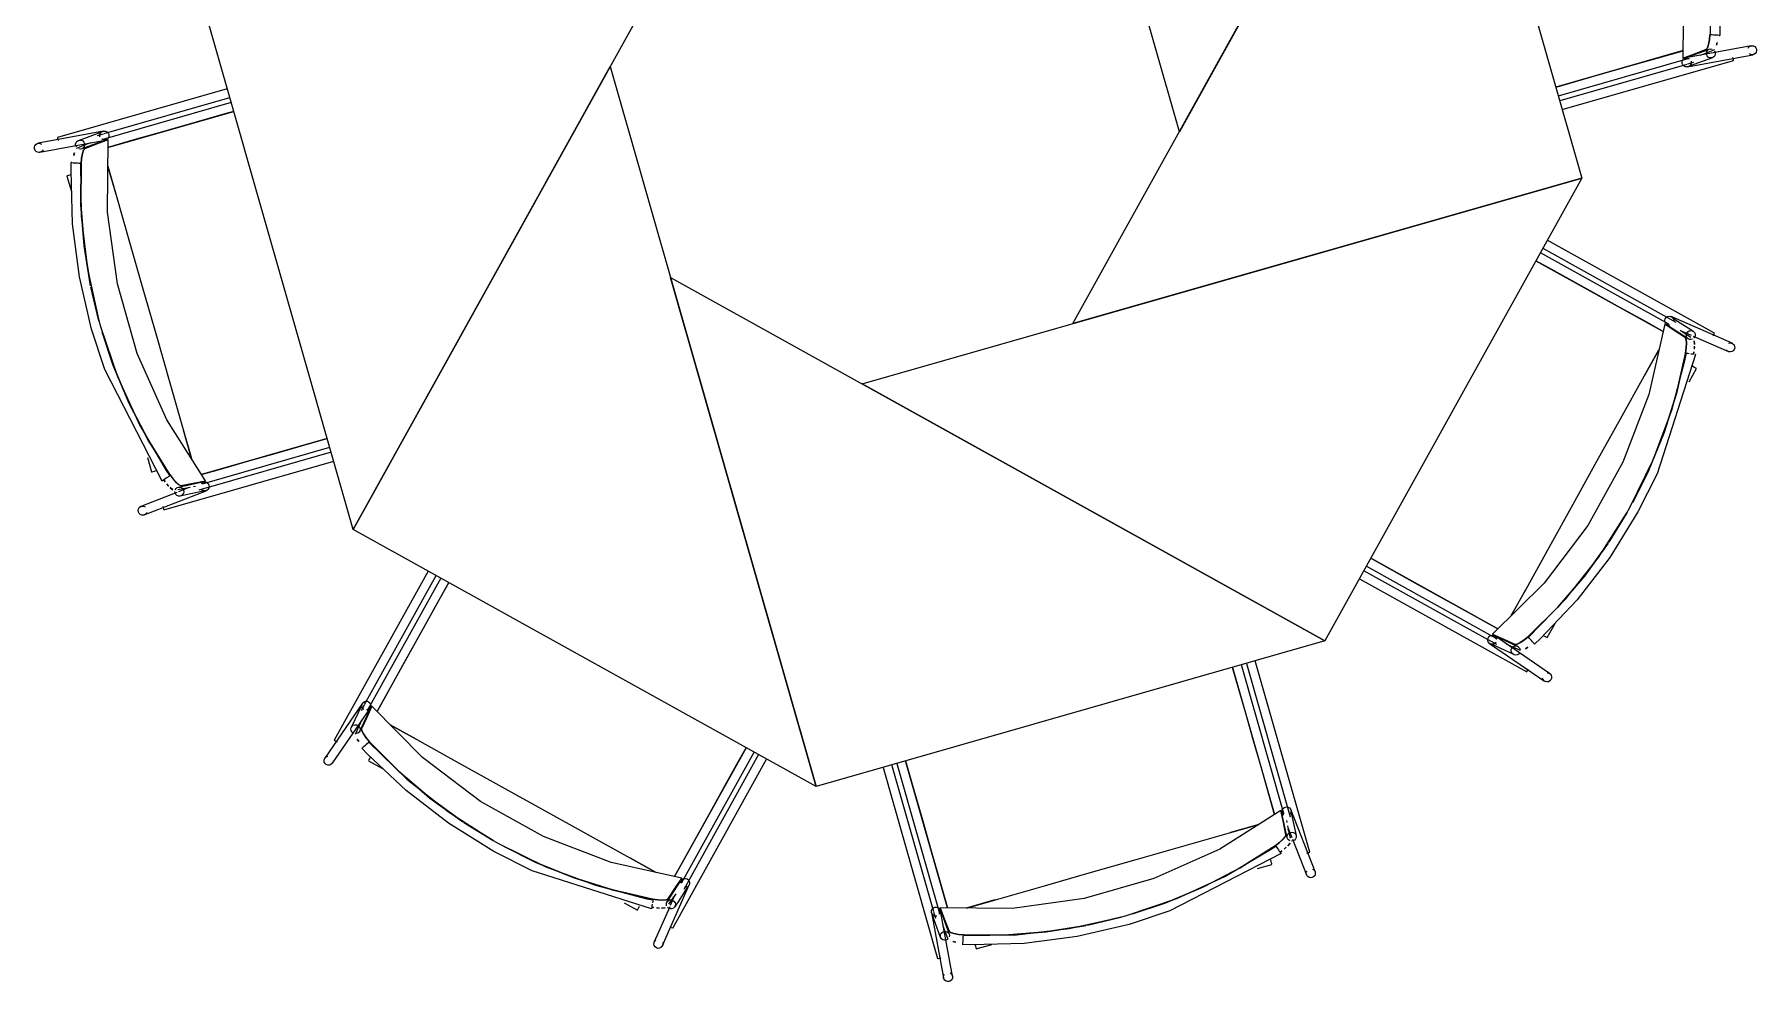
# Model space of a CAD drawing. Header units: metres. Extents: x 2.3 to 42.8, y 0.9 to 31.9.
# Drawn here: x 36.335 to 37.15, y 25.86 to 26.308 of the extents above; entities that cross this region are included whole.
import ezdxf

# ---------------------------------------------------------------- set-up
doc = ezdxf.new("R2010")
doc.units = ezdxf.units.M
for name, color, linetype in [('ARREDI', 9, 'Continuous'), ('PARETI_STRUTTURE', 7, 'Continuous'), ('PORTE_SCALE', 2, 'Continuous')]:
    doc.layers.add(name, color=color, linetype=linetype)

msp = doc.modelspace()

# ---------------------------------------------------------------- linework, layer by layer
at = {"layer": 'ARREDI'}
for points in [[(36.77935, 26.60271), (36.99842, 26.48107), (36.87678, 26.26201)], [(36.99841, 26.48107), (37.06731, 26.24015), (36.82639, 26.17126)], [(36.48569, 26.07384), (36.41679, 26.31475), (36.65771, 26.38364)], [(36.70475, 25.95219), (36.48569, 26.07383), (36.60732, 26.2929)], [(37.06731, 26.24016), (36.94567, 26.02109), (36.7266, 26.14273)], [(36.94567, 26.0211), (36.70475, 25.95219), (36.63586, 26.19311)]]:
    msp.add_lwpolyline(points, close=True, dxfattribs=at)
for points in [[(37.08576, 26.45544), (37.0843, 26.45739), (37.08276, 26.4591), (37.08147, 26.46019), (37.08065, 26.46051), (37.07483, 26.45937), (37.06904, 26.45823), (37.08732, 26.42929), (37.10132, 26.39801), (37.11075, 26.36505), (37.1154, 26.33111), (37.11518, 26.29687), (37.12071, 26.29897), (37.12623, 26.30108)], [(37.12791, 26.30809), (37.12769, 26.30553), (37.12728, 26.30331), (37.12677, 26.30174), (37.12623, 26.30106)], [(37.12624, 26.30108), (37.12678, 26.30179), (37.12729, 26.3034), (37.12769, 26.30567), (37.1279, 26.3081)], [(37.12716, 26.29741), (37.12665, 26.29795), (37.12633, 26.29865), (37.12627, 26.29938), (37.12647, 26.30011), (37.12688, 26.3007), (37.1269, 26.3007), (37.12749, 26.30111), (37.12763, 26.30116), (37.1282, 26.30129), (37.12894, 26.30119)], [(37.12961, 26.30781), (37.12897, 26.30785), (37.12851, 26.30786), (37.12827, 26.30787)], [(37.13232, 26.30765), (37.13256, 26.30763), (37.13257, 26.30763), (37.13253, 26.30763), (37.13225, 26.30765), (37.13175, 26.30769), (37.13109, 26.30772), (37.13034, 26.30776), (37.1296, 26.3078)], [(37.13135, 26.30427), (37.13113, 26.30304)], [(37.13113, 26.30298), (37.13137, 26.30427)], [(37.14597, 26.30159), (37.1464, 26.30219), (37.14702, 26.3026), (37.1475, 26.30275), (37.14751, 26.30275), (37.14775, 26.30278), (37.1485, 26.3027), (37.14916, 26.30237)], [(37.14916, 26.30237), (37.14967, 26.30183), (37.14998, 26.30114), (37.15002, 26.30039), (37.14982, 26.29966), (37.14938, 26.29907), (37.14877, 26.29865), (37.14828, 26.2985), (37.14803, 26.29847), (37.1473, 26.29855), (37.14663, 26.29889)], [(37.055, 26.2832), (37.05886, 26.2843), (37.07351, 26.28849), (37.08822, 26.2927), (37.10292, 26.29691), (37.11521, 26.30041)], [(37.11567, 26.29313), (37.11516, 26.29367), (37.11485, 26.29437), (37.11481, 26.29512), (37.11501, 26.29584), (37.11545, 26.29644)], [(37.11518, 26.29688), (37.11818, 26.2966)], [(37.11819, 26.2966), (37.11519, 26.29688)], [(37.11902, 26.29539), (37.11908, 26.29464), (37.11887, 26.29391), (37.11842, 26.2933), (37.11781, 26.29289), (37.11734, 26.29275), (37.11733, 26.29275), (37.11709, 26.29272), (37.11634, 26.2928), (37.11567, 26.29314)], [(37.13009, 26.30075), (37.12456, 26.29862), (37.12321, 26.29811)], [(37.13013, 26.30032), (37.13043, 26.29962), (37.1305, 26.29888), (37.13031, 26.29816), (37.12988, 26.29757), (37.12984, 26.29752), (37.12928, 26.29716), (37.12913, 26.29711), (37.12856, 26.29698), (37.12782, 26.29708), (37.12716, 26.29741)], [(37.13893, 26.29655), (37.13875, 26.29719)], [(37.13915, 26.29577), (37.13906, 26.29605), (37.13893, 26.29655)], [(37.13916, 26.29573), (37.13916, 26.29572)], [(36.4291, 26.2717), (36.42591, 26.27078), (36.41124, 26.26659), (36.39653, 26.26238), (36.38184, 26.25819), (36.36956, 26.25467)], [(36.36574, 26.2597), (36.36568, 26.26045), (36.36589, 26.26118), (36.36634, 26.26179), (36.36695, 26.2622), (36.36742, 26.26234), (36.36743, 26.26234), (36.36767, 26.26237), (36.36842, 26.26229), (36.36909, 26.26195)], [(36.36908, 26.26196), (36.3696, 26.26142), (36.3699, 26.26072), (36.36994, 26.25997), (36.36975, 26.25925), (36.36931, 26.25865)], [(36.3356, 26.25272), (36.33509, 26.25326), (36.33478, 26.25396), (36.33474, 26.25471), (36.33493, 26.25543), (36.33538, 26.25603), (36.336, 26.25644), (36.33647, 26.2566), (36.33672, 26.25662), (36.33746, 26.25654), (36.33813, 26.25621)], [(36.33879, 26.2535), (36.33836, 26.2529), (36.33773, 26.25249), (36.33726, 26.25234), (36.33725, 26.25234), (36.33701, 26.25231), (36.33626, 26.25239), (36.33559, 26.25272)], [(36.3456, 26.25936), (36.3456, 26.25937)], [(36.34561, 26.25932), (36.34569, 26.25904), (36.34583, 26.25854)], [(36.34583, 26.25854), (36.34601, 26.25791)], [(36.35363, 26.25211), (36.35339, 26.25082)], [(36.3534, 26.25082), (36.35362, 26.25205)], [(36.35463, 26.25478), (36.35432, 26.25547), (36.35425, 26.25621), (36.35445, 26.25693), (36.35488, 26.25753), (36.35492, 26.25757), (36.35548, 26.25793), (36.35563, 26.25798), (36.3562, 26.25811), (36.35694, 26.25801), (36.3576, 26.25768)], [(36.35467, 26.25434), (36.3602, 26.25647), (36.36155, 26.25698)], [(36.3576, 26.25768), (36.35811, 26.25714), (36.35843, 26.25644), (36.35849, 26.25571), (36.35829, 26.25499), (36.35787, 26.25439), (36.35786, 26.25439), (36.35726, 26.25399), (36.35712, 26.25393), (36.35655, 26.25381), (36.35582, 26.2539)], [(36.35685, 26.247), (36.35707, 26.24956), (36.35747, 26.25178), (36.35799, 26.25335), (36.35852, 26.25403)], [(36.35852, 26.25401), (36.35798, 26.2533), (36.35747, 26.25169), (36.35706, 26.24943), (36.35685, 26.24699)], [(36.399, 26.09965), (36.40046, 26.0977), (36.402, 26.096), (36.40329, 26.0949), (36.40412, 26.09458), (36.40993, 26.09572), (36.41572, 26.09686), (36.39744, 26.1258), (36.38344, 26.15708), (36.37401, 26.19004), (36.36936, 26.22398), (36.36958, 26.25822), (36.36405, 26.25612), (36.35852, 26.25401)], [(36.36657, 26.25849), (36.36957, 26.25821)], [(36.36958, 26.25821), (36.36658, 26.25849)], [(36.35243, 26.24744), (36.3522, 26.24746), (36.35218, 26.24746), (36.35223, 26.24746), (36.3525, 26.24744), (36.353, 26.2474), (36.35367, 26.24737), (36.35442, 26.24733), (36.35516, 26.24729)], [(36.35515, 26.24729), (36.35579, 26.24725), (36.35625, 26.24723), (36.35649, 26.24722)], [(36.36125, 26.1891), (36.35823, 26.20809), (36.35675, 26.22752), (36.35684, 26.24699)], [(36.35684, 26.24685), (36.35676, 26.22742), (36.35824, 26.20802), (36.36126, 26.18907)], [(36.37335, 26.23238), (36.3695, 26.24581)], [(36.3695, 26.24578), (36.37344, 26.23201), (36.37976, 26.20988), (36.38611, 26.18769), (36.39247, 26.16546), (36.39882, 26.14326), (36.40514, 26.12115), (36.40908, 26.10737)], [(36.35014, 26.24111), (36.35017, 26.24112)], [(36.35224, 26.24171), (36.35153, 26.2415), (36.35089, 26.24132), (36.35044, 26.24119), (36.35017, 26.24112)], [(37.10575, 26.16761), (37.09664, 26.17267), (37.08534, 26.17894), (37.07404, 26.18521), (37.06272, 26.1915), (37.05142, 26.19778), (37.04557, 26.20101)], [(36.36523, 26.17261), (36.36137, 26.1885)], [(36.36138, 26.18846), (36.36523, 26.17263)], [(37.11638, 26.15725), (37.11673, 26.15966), (37.11684, 26.16196), (37.1167, 26.16365), (37.11634, 26.16446), (37.11144, 26.16776), (37.10653, 26.17105), (37.09899, 26.13766), (37.08677, 26.10565), (37.07013, 26.07568), (37.04941, 26.04837), (37.02506, 26.02433), (37.03045, 26.0219), (37.03585, 26.01948)], [(37.10653, 26.17105), (37.10879, 26.17075)], [(37.1074, 26.17088), (37.10689, 26.17142), (37.10661, 26.17211), (37.10657, 26.17286), (37.10679, 26.17358), (37.10724, 26.17418), (37.10786, 26.1746)], [(37.10786, 26.1746), (37.10858, 26.17476), (37.10933, 26.17468), (37.10956, 26.1746), (37.10957, 26.1746), (37.10999, 26.17435), (37.1105, 26.1738), (37.11079, 26.17311), (37.11083, 26.17236)], [(36.39899, 26.09965), (36.38861, 26.11612), (36.3796, 26.1334), (36.372, 26.15137), (36.36677, 26.16723)], [(36.36677, 26.16722), (36.37199, 26.1514), (36.37956, 26.13347), (36.38856, 26.11622), (36.39891, 26.09977)], [(37.1139, 26.16815), (37.11527, 26.16723), (37.11883, 26.16482)], [(37.11635, 26.16448), (37.11671, 26.16369), (37.11685, 26.16205), (37.11675, 26.15978), (37.11639, 26.15726)], [(37.11969, 26.16392), (37.11897, 26.16374), (37.11823, 26.16382), (37.1177, 26.16407), (37.11756, 26.16415), (37.11708, 26.16468), (37.1168, 26.16536), (37.11677, 26.16611), (37.11699, 26.16682), (37.11745, 26.16742), (37.11808, 26.16783)], [(37.11808, 26.16783), (37.1188, 26.16801), (37.11954, 26.16792), (37.12007, 26.16767), (37.12021, 26.16759), (37.12066, 26.1671), (37.12069, 26.16706), (37.12097, 26.16638), (37.121, 26.16563), (37.12078, 26.16492), (37.12032, 26.16433)], [(37.12053, 26.16311), (37.12067, 26.16143)], [(37.12068, 26.1615), (37.12054, 26.16314)], [(37.12941, 26.16542), (37.12973, 26.166)], [(37.12974, 26.16601), (37.12999, 26.16645), (37.13013, 26.16671)], [(37.13016, 26.16676), (37.13014, 26.16674)], [(37.03391, 26.03306), (37.04087, 26.04559), (37.05203, 26.0657), (37.06324, 26.0859), (37.07446, 26.1061), (37.08567, 26.12628), (37.09684, 26.14641), (37.1038, 26.15892)], [(37.11639, 26.15725), (37.11207, 26.13826), (37.10624, 26.11966), (37.0989, 26.10159), (37.09139, 26.08668)], [(37.09139, 26.08669), (37.09888, 26.10157), (37.10621, 26.11959), (37.11204, 26.13815), (37.11636, 26.15711)], [(37.10379, 26.15893), (37.09702, 26.14674)], [(37.1168, 26.15738), (37.11702, 26.15734), (37.11748, 26.15725), (37.1181, 26.15714)], [(37.11883, 26.15702), (37.11957, 26.1569), (37.12022, 26.15679)], [(37.12037, 26.15786), (37.12022, 26.15679)], [(37.12023, 26.15678), (37.12038, 26.15785)], [(37.12061, 26.16029), (37.12056, 26.15914)], [(37.12058, 26.15924), (37.12063, 26.16052)], [(37.12072, 26.1567), (37.121, 26.15666), (37.12104, 26.15664), (37.12101, 26.15664)], [(37.13839, 26.15802), (37.13766, 26.15784), (37.13691, 26.15793), (37.13669, 26.15802), (37.13668, 26.15802), (37.13626, 26.15827), (37.13575, 26.15881)], [(37.13671, 26.16199), (37.13744, 26.16215), (37.13819, 26.16207), (37.13841, 26.16199), (37.13842, 26.16199), (37.13884, 26.16174), (37.13935, 26.1612), (37.13964, 26.1605), (37.13969, 26.15975), (37.13946, 26.15903), (37.13901, 26.15843), (37.13838, 26.15802)], [(37.12156, 26.15001), (37.12132, 26.15014), (37.12091, 26.15038), (37.12032, 26.15069), (37.11968, 26.15106)], [(36.40909, 26.10736), (36.40527, 26.12078)], [(36.41384, 26.09984), (36.42386, 26.1027), (36.43628, 26.10626), (36.4487, 26.10981), (36.46116, 26.11337), (36.47338, 26.11687)], [(36.39022, 26.10111), (36.39047, 26.10118), (36.39094, 26.10131), (36.39156, 26.1015), (36.39229, 26.1017)], [(36.3977, 26.0985), (36.3971, 26.09808), (36.39649, 26.09765), (36.39595, 26.09726), (36.39553, 26.09697), (36.3953, 26.0968)], [(36.39594, 26.09726), (36.39659, 26.0964)], [(36.3966, 26.0964), (36.39595, 26.09726)], [(36.39879, 26.09926), (36.3986, 26.09913), (36.39822, 26.09886), (36.39769, 26.0985)], [(36.40413, 26.09456), (36.40332, 26.09487), (36.40206, 26.09592), (36.40053, 26.09761), (36.39899, 26.09965)], [(36.39527, 26.09678), (36.39528, 26.0968)], [(36.39831, 26.09434), (36.39737, 26.09537)], [(36.39744, 26.09528), (36.3983, 26.09433)], [(36.4002, 26.09257), (36.39893, 26.09365)], [(36.39896, 26.0936), (36.40022, 26.09255)], [(36.40527, 26.09097), (36.40488, 26.09033), (36.4043, 26.08987), (36.40376, 26.08966), (36.40361, 26.08964), (36.40294, 26.08965), (36.40288, 26.08966), (36.4022, 26.08996), (36.40166, 26.09046), (36.40131, 26.09112), (36.40122, 26.09187)], [(36.40137, 26.0926), (36.40176, 26.09324), (36.40234, 26.0937), (36.40288, 26.09391), (36.40304, 26.09393), (36.40376, 26.09391), (36.40444, 26.09363), (36.40498, 26.09311), (36.40533, 26.09245), (36.40543, 26.0917), (36.40527, 26.09098)], [(36.40846, 26.0937), (36.40683, 26.09338), (36.40261, 26.09256)], [(36.41095, 26.09419), (36.41001, 26.09401)], [(36.41728, 26.09341), (36.41689, 26.09277), (36.41631, 26.09231), (36.41609, 26.09222), (36.41608, 26.0922), (36.4156, 26.09208), (36.41485, 26.09211), (36.41416, 26.0924), (36.4136, 26.0929)], [(36.41572, 26.09686), (36.4139, 26.09547)], [(36.41498, 26.09636), (36.41573, 26.09634), (36.41642, 26.09606), (36.41698, 26.09556), (36.41733, 26.09489), (36.41744, 26.09414), (36.41728, 26.09341)], [(36.38797, 26.08193), (36.38758, 26.08129), (36.38699, 26.08083), (36.38677, 26.08073), (36.38676, 26.08072), (36.38629, 26.08059), (36.38554, 26.08062), (36.38484, 26.0809), (36.38429, 26.08141), (36.38394, 26.08208), (36.38383, 26.08282), (36.38398, 26.08355)], [(36.38398, 26.08355), (36.38437, 26.08419), (36.38495, 26.08465), (36.38517, 26.08474), (36.38519, 26.08476), (36.38566, 26.08488), (36.38641, 26.08486), (36.3871, 26.08458)], [(36.39556, 26.08466), (36.39574, 26.08402)], [(36.39574, 26.08402), (36.39588, 26.08352), (36.39596, 26.08324), (36.39598, 26.08318), (36.39598, 26.0832)], [(37.08867, 26.08178), (37.08015, 26.06783)], [(37.08018, 26.06786), (37.08867, 26.08177)], [(37.07982, 26.06731), (37.06851, 26.05175), (37.05583, 26.03696), (37.042, 26.02326)], [(37.0421, 26.02336), (37.05591, 26.03704), (37.06856, 26.0518), (37.07984, 26.06733)], [(36.96741, 26.06023), (36.97635, 26.05527), (36.98968, 26.04786), (37.00306, 26.04044), (37.01642, 26.03302), (37.02759, 26.02681)], [(36.53086, 26.04875), (36.52543, 26.03897), (36.51803, 26.02564), (36.5106, 26.01226), (36.50318, 25.9989), (36.49697, 25.98774)], [(37.04066, 26.04526), (37.0339, 26.03306)], [(37.02276, 26.02133), (37.02278, 26.02208), (37.02305, 26.02277), (37.02355, 26.02334), (37.02421, 26.0237), (37.02494, 26.02383)], [(37.027, 26.02201), (37.02506, 26.02433)], [(37.02506, 26.02433), (37.02699, 26.02201)], [(37.02672, 26.02056), (37.02622, 26.01999), (37.02557, 26.01963), (37.02483, 26.0195), (37.0241, 26.01966), (37.02367, 26.01988), (37.02365, 26.01989), (37.02346, 26.02004), (37.023, 26.02061), (37.02276, 26.02132)], [(37.03834, 26.01652), (37.03292, 26.01893), (37.03162, 26.01952)], [(37.03391, 26.01623), (37.03392, 26.01698), (37.0342, 26.01769), (37.03467, 26.01826), (37.03533, 26.01862), (37.03605, 26.01875), (37.03676, 26.01861), (37.0369, 26.01855), (37.03738, 26.01823), (37.03784, 26.01765), (37.03808, 26.01694)], [(37.0378, 26.01548), (37.03731, 26.01491), (37.03667, 26.01454), (37.03595, 26.01443), (37.03588, 26.01443), (37.03523, 26.01457), (37.03509, 26.01462), (37.0346, 26.01494), (37.03414, 26.01553), (37.03391, 26.01623)], [(37.04199, 26.02326), (37.04003, 26.02162), (37.03817, 26.02033), (37.0367, 26.01958), (37.03584, 26.01947)], [(37.03585, 26.01948), (37.03673, 26.01961), (37.03823, 26.02037), (37.04012, 26.02169), (37.04199, 26.02326)], [(37.04065, 26.01736), (37.04172, 26.01811)], [(37.04173, 26.01812), (37.0407, 26.01741)], [(37.04299, 26.02185), (37.04256, 26.02233), (37.04225, 26.02267), (37.0421, 26.02284)], [(37.0448, 26.01982), (37.04495, 26.01966), (37.04497, 26.01963), (37.04494, 26.01967), (37.04476, 26.01988), (37.04443, 26.02025), (37.04398, 26.02075), (37.04348, 26.02131), (37.043, 26.02185)], [(37.04899, 26.02374), (37.04965, 26.02338), (37.05021, 26.02306), (37.05065, 26.02283), (37.05087, 26.0227)], [(36.92187, 25.93902), (36.91901, 25.94904), (36.91546, 25.96146), (36.9119, 25.97388), (36.90835, 25.98634), (36.90479, 25.99877), (36.90197, 26.00859)], [(37.04162, 26.0073), (37.04194, 26.00789)], [(37.04121, 26.00656), (37.0412, 26.00655), (37.04122, 26.0066), (37.04138, 26.00685), (37.04163, 26.0073)], [(37.05297, 26.00419), (37.05296, 26.00344), (37.05268, 26.00274), (37.05218, 26.00217), (37.05153, 26.0018), (37.05079, 26.00169), (37.05006, 26.00183), (37.04963, 26.00206), (37.04961, 26.00206), (37.04942, 26.00222), (37.04896, 26.0028), (37.04872, 26.00351)], [(37.0509, 26.00601), (37.05164, 26.00587), (37.05207, 26.00563), (37.05208, 26.00563), (37.05227, 26.00548), (37.05273, 26.00489), (37.05297, 26.00419)], [(36.49072, 25.98859), (36.49015, 25.98909), (36.48979, 25.98974), (36.48966, 25.99048), (36.48982, 25.99121), (36.49004, 25.99164), (36.49005, 25.99166), (36.49019, 25.99185), (36.49078, 25.99231), (36.49148, 25.99255)], [(36.49149, 25.99255), (36.49224, 25.99254), (36.49293, 25.99226), (36.4935, 25.99176), (36.49386, 25.99111), (36.49399, 25.99037)], [(36.48668, 25.97697), (36.48909, 25.98239), (36.48968, 25.98369)], [(36.62741, 25.89893), (36.62983, 25.89858), (36.63212, 25.89847), (36.63381, 25.89861), (36.63462, 25.89897), (36.63792, 25.90387), (36.64121, 25.90878), (36.60783, 25.91632), (36.57581, 25.92854), (36.54584, 25.94518), (36.51853, 25.9659), (36.49449, 25.99025), (36.49206, 25.98486), (36.48965, 25.97946)], [(36.49217, 25.98832), (36.49449, 25.99025)], [(36.49449, 25.99025), (36.49217, 25.98832)], [(36.48564, 25.97752), (36.48507, 25.978), (36.4847, 25.97864), (36.48457, 25.97936), (36.48459, 25.97943), (36.48471, 25.98009), (36.48478, 25.98022), (36.4851, 25.98071), (36.48568, 25.98117), (36.48639, 25.98141)], [(36.48639, 25.9814), (36.48714, 25.98139), (36.48785, 25.98111), (36.48842, 25.98064), (36.48878, 25.97998), (36.48891, 25.97926), (36.48877, 25.97855), (36.48871, 25.97842), (36.48839, 25.97793), (36.48781, 25.97747), (36.4871, 25.97723)], [(36.49342, 25.97332), (36.49178, 25.97528), (36.49049, 25.97714), (36.48974, 25.97861), (36.48963, 25.97947)], [(36.48965, 25.97946), (36.48977, 25.97858), (36.49053, 25.97708), (36.49185, 25.97519), (36.49342, 25.97332)], [(36.51542, 25.97465), (36.50322, 25.98141)], [(36.50322, 25.9814), (36.51575, 25.97445), (36.53586, 25.96328), (36.55606, 25.95207), (36.57626, 25.94085), (36.59645, 25.92964), (36.61656, 25.91847), (36.62908, 25.91152)], [(36.47672, 25.9741), (36.47671, 25.97412), (36.47677, 25.97409), (36.47702, 25.97394), (36.47746, 25.97369)], [(36.47746, 25.97369), (36.47805, 25.97337)], [(36.48752, 25.97466), (36.48827, 25.97359)], [(36.48828, 25.97358), (36.48757, 25.97461)], [(36.48998, 25.97051), (36.48982, 25.97036), (36.48979, 25.97034), (36.48983, 25.97037), (36.49004, 25.97055), (36.49041, 25.97089), (36.49091, 25.97133), (36.49147, 25.97183), (36.49201, 25.97232)], [(36.49202, 25.97232), (36.49249, 25.97275), (36.49284, 25.97306), (36.493, 25.97321)], [(36.53747, 25.93549), (36.52191, 25.9468), (36.50712, 25.95948), (36.49343, 25.97333)], [(36.49352, 25.97321), (36.5072, 25.9594), (36.52196, 25.94675), (36.53749, 25.93547)], [(36.63777, 25.90956), (36.64284, 25.91867), (36.6491, 25.92998), (36.65538, 25.94127), (36.66166, 25.95259), (36.66794, 25.96389), (36.67164, 25.97057)], [(36.47435, 25.96234), (36.4736, 25.96235), (36.4729, 25.96263), (36.47233, 25.96313), (36.47197, 25.96378), (36.47185, 25.96452), (36.472, 25.96525), (36.47222, 25.96569), (36.47222, 25.9657), (36.47238, 25.96589), (36.47296, 25.96635), (36.47367, 25.96659)], [(36.47617, 25.96441), (36.47603, 25.96368), (36.47579, 25.96324), (36.47579, 25.96323), (36.47564, 25.96304), (36.47506, 25.96258), (36.47435, 25.96234)], [(36.4939, 25.96632), (36.49354, 25.96567), (36.49322, 25.9651), (36.49298, 25.96467), (36.49286, 25.96445)], [(36.74715, 25.96432), (36.75092, 25.95108), (36.75512, 25.93641), (36.75933, 25.92171), (36.76354, 25.90702), (36.76704, 25.89473)], [(36.92535, 25.94016), (36.92538, 25.94091), (36.92566, 25.9416), (36.92617, 25.94216), (36.92682, 25.94251), (36.92757, 25.94262), (36.92831, 25.94246)], [(36.92831, 25.94246), (36.92894, 25.94208), (36.9294, 25.94149), (36.9295, 25.94127), (36.92951, 25.94126), (36.92964, 25.94078), (36.92961, 25.94003), (36.92932, 25.93934), (36.92882, 25.93878)], [(36.55194, 25.92665), (36.53799, 25.93516)], [(36.53802, 25.93513), (36.55194, 25.92664)], [(36.92207, 25.92418), (36.92401, 25.92563), (36.92572, 25.92718), (36.92682, 25.92847), (36.92714, 25.9293), (36.926, 25.93511), (36.92486, 25.9409), (36.89591, 25.92262), (36.86464, 25.90862), (36.83168, 25.8992), (36.79773, 25.89454), (36.7635, 25.89476), (36.7656, 25.88923), (36.76771, 25.8837)], [(36.77593, 25.89468), (36.78971, 25.89862), (36.81184, 25.90494), (36.83403, 25.91129), (36.85625, 25.91765), (36.87846, 25.924), (36.90057, 25.93032), (36.91435, 25.93426)], [(36.91435, 25.93427), (36.90094, 25.93045)], [(36.92486, 25.9409), (36.92625, 25.93908)], [(36.92752, 25.93613), (36.9277, 25.93519)], [(36.92715, 25.92931), (36.92685, 25.9285), (36.92579, 25.92724), (36.92411, 25.92571), (36.92207, 25.92417)], [(36.92912, 25.92655), (36.92848, 25.92694), (36.92802, 25.92752), (36.92781, 25.92806), (36.92778, 25.92822), (36.92781, 25.92894), (36.92809, 25.92962), (36.9286, 25.93016), (36.92927, 25.93051), (36.93002, 25.93061), (36.93074, 25.93045)], [(36.92801, 25.93364), (36.92833, 25.93201), (36.92915, 25.92779)], [(36.93075, 25.93045), (36.93138, 25.93006), (36.93184, 25.92948), (36.93205, 25.92894), (36.93208, 25.92878), (36.93206, 25.92812), (36.93205, 25.92806), (36.93177, 25.92738), (36.93126, 25.92684), (36.93059, 25.92649), (36.92984, 25.92639)], [(36.62741, 25.89892), (36.60842, 25.90324), (36.58983, 25.90908), (36.57176, 25.91641), (36.55684, 25.92392)], [(36.55685, 25.92392), (36.57173, 25.91643), (36.58976, 25.9091), (36.60831, 25.90327), (36.62727, 25.89895)], [(36.6291, 25.91152), (36.6169, 25.9183)], [(36.92207, 25.92417), (36.9056, 25.91379), (36.88832, 25.90478), (36.87035, 25.89718), (36.85448, 25.89195)], [(36.8545, 25.89195), (36.87032, 25.89717), (36.88825, 25.90474), (36.9055, 25.91374), (36.92195, 25.92409), (36.92201, 25.92413)], [(36.92245, 25.92397), (36.92259, 25.92378), (36.92286, 25.9234), (36.92322, 25.92287)], [(36.92322, 25.92288), (36.92363, 25.92228), (36.92406, 25.92167), (36.92445, 25.92112), (36.92474, 25.92071), (36.92491, 25.92048)], [(36.92445, 25.92112), (36.92531, 25.92178)], [(36.92532, 25.92178), (36.92446, 25.92113)], [(36.92493, 25.92045), (36.92492, 25.92046)], [(36.92738, 25.92348), (36.92635, 25.92255)], [(36.92644, 25.92262), (36.92738, 25.92348)], [(36.92915, 25.92538), (36.92806, 25.92411)], [(36.92811, 25.92414), (36.92917, 25.9254)], [(36.93705, 25.92074), (36.93769, 25.92092)], [(36.9377, 25.92092), (36.9382, 25.92106), (36.93848, 25.92114), (36.93853, 25.92116), (36.93852, 25.92116)], [(36.92061, 25.9154), (36.92054, 25.91565), (36.9204, 25.91612), (36.92022, 25.91674), (36.92003, 25.91747)], [(36.93817, 25.90916), (36.93753, 25.90955), (36.93707, 25.91013), (36.93697, 25.91035), (36.93696, 25.91037), (36.93683, 25.91084), (36.93686, 25.91159), (36.93714, 25.91228)], [(36.93979, 25.91315), (36.94043, 25.91276), (36.94089, 25.91217), (36.94098, 25.91195), (36.941, 25.91194), (36.94112, 25.91147), (36.9411, 25.91072), (36.94082, 25.91002), (36.9403, 25.90947), (36.93964, 25.90912), (36.9389, 25.90901), (36.93817, 25.90916)], [(36.64121, 25.90878), (36.64091, 25.90652)], [(36.64104, 25.90791), (36.64158, 25.90841), (36.64227, 25.9087), (36.64302, 25.90874), (36.64375, 25.90852), (36.64434, 25.90807), (36.64476, 25.90745)], [(36.64476, 25.90745), (36.64492, 25.90673), (36.64484, 25.90598), (36.64476, 25.90575), (36.64476, 25.90574), (36.64451, 25.90532), (36.64396, 25.90481), (36.64327, 25.90452), (36.64252, 25.90448)], [(36.62017, 25.89375), (36.6203, 25.89399), (36.62054, 25.8944), (36.62085, 25.89499), (36.62122, 25.89563)], [(36.62686, 25.89459), (36.62682, 25.89431), (36.6268, 25.89427), (36.6268, 25.89428)], [(36.62694, 25.89508), (36.62801, 25.89493)], [(36.62718, 25.89648), (36.62706, 25.89574), (36.62695, 25.89509)], [(36.62802, 25.89494), (36.62695, 25.89509)], [(36.62754, 25.89851), (36.6275, 25.89829), (36.62742, 25.89783), (36.62731, 25.89721)], [(36.63464, 25.89896), (36.63386, 25.8986), (36.63221, 25.89846), (36.62994, 25.89856), (36.62742, 25.89892)], [(36.63045, 25.8947), (36.62929, 25.89475)], [(36.6294, 25.89474), (36.63068, 25.89468)], [(36.63327, 25.89478), (36.63159, 25.89464)], [(36.63166, 25.89463), (36.63331, 25.89477)], [(36.63403, 25.8958), (36.63389, 25.89635), (36.63398, 25.89709), (36.63423, 25.89762), (36.63431, 25.89774), (36.63484, 25.89823), (36.63485, 25.89824), (36.63552, 25.89852), (36.63627, 25.89855), (36.63698, 25.89831), (36.63757, 25.89785), (36.63799, 25.89723)], [(36.63799, 25.89723), (36.63817, 25.89651), (36.63808, 25.89577), (36.63783, 25.89524), (36.63775, 25.89511), (36.63726, 25.89465), (36.63722, 25.89462), (36.63654, 25.89434), (36.63579, 25.89431), (36.63508, 25.89454), (36.63449, 25.89499)], [(36.63831, 25.90141), (36.63739, 25.90004), (36.63497, 25.89648)], [(36.76201, 25.89092), (36.76126, 25.89086), (36.76054, 25.89107), (36.75993, 25.89152), (36.75951, 25.89213), (36.75937, 25.8926), (36.75937, 25.89261), (36.75935, 25.89285), (36.75943, 25.8936), (36.75976, 25.89427)], [(36.75975, 25.89426), (36.7603, 25.89478), (36.76099, 25.89508), (36.76174, 25.89512), (36.76246, 25.89493), (36.76306, 25.89449)], [(36.7635, 25.89476), (36.76323, 25.89176)], [(36.76323, 25.89175), (36.7635, 25.89475)], [(36.78934, 25.89853), (36.77591, 25.89468)], [(36.63558, 25.8859), (36.63616, 25.88558)], [(36.63616, 25.88557), (36.63661, 25.88532), (36.63687, 25.88518)], [(36.76737, 25.87985), (36.76525, 25.88538), (36.76473, 25.88672)], [(36.83261, 25.88643), (36.81363, 25.88341), (36.7942, 25.88193), (36.77472, 25.88203)], [(36.77487, 25.88202), (36.7943, 25.88194), (36.8137, 25.88343), (36.83264, 25.88644)], [(36.8491, 25.89041), (36.83322, 25.88655)], [(36.83326, 25.88656), (36.84909, 25.89041)], [(36.62818, 25.87693), (36.62801, 25.87765), (36.62809, 25.8784), (36.62818, 25.87862), (36.62818, 25.87863), (36.62843, 25.87905), (36.62897, 25.87956)], [(36.63215, 25.8786), (36.63231, 25.87788), (36.63223, 25.87713), (36.63215, 25.8769), (36.63215, 25.87689), (36.6319, 25.87647), (36.63135, 25.87596), (36.63066, 25.87567), (36.62991, 25.87563), (36.62919, 25.87585), (36.62859, 25.87631), (36.62817, 25.87693)], [(36.63692, 25.88515), (36.6369, 25.88517)], [(36.76694, 25.87981), (36.76625, 25.8795), (36.76551, 25.87943), (36.76479, 25.87963), (36.76419, 25.88006), (36.76415, 25.8801), (36.76379, 25.88066), (36.76373, 25.88081), (36.76361, 25.88138), (36.7637, 25.88211), (36.76404, 25.88278)], [(36.76404, 25.88278), (36.76458, 25.88329), (36.76527, 25.88361), (36.76601, 25.88367), (36.76673, 25.88347), (36.76733, 25.88305), (36.76733, 25.88304), (36.76773, 25.88244), (36.76779, 25.8823), (36.76791, 25.88174), (36.76781, 25.881)], [(36.77471, 25.88203), (36.77216, 25.88225), (36.76994, 25.88265), (36.76837, 25.88317), (36.76769, 25.88371)], [(36.76771, 25.8837), (36.76842, 25.88316), (36.77003, 25.88265), (36.77229, 25.88224), (36.77472, 25.88204)], [(36.7696, 25.87881), (36.77089, 25.87857)], [(36.7709, 25.87858), (36.76966, 25.8788)], [(36.77427, 25.87761), (36.77426, 25.87738), (36.77426, 25.87736), (36.77426, 25.87741), (36.77427, 25.87768), (36.77432, 25.87818), (36.77434, 25.87885), (36.77438, 25.8796), (36.77443, 25.88034)], [(36.77443, 25.88033), (36.77447, 25.88097), (36.77448, 25.88143), (36.7745, 25.88167)], [(36.78001, 25.87742), (36.78022, 25.87671), (36.7804, 25.87607), (36.78052, 25.87562), (36.7806, 25.87535)], [(36.76236, 25.87078), (36.76234, 25.87078)], [(36.7624, 25.87079), (36.76267, 25.87087), (36.76317, 25.87101)], [(36.76317, 25.87101), (36.76381, 25.87119)], [(36.78061, 25.87532), (36.7806, 25.87535)], [(36.769, 25.86078), (36.76845, 25.86027), (36.76776, 25.85996), (36.76701, 25.85992), (36.76629, 25.86011), (36.76569, 25.86056), (36.76527, 25.86117), (36.76512, 25.86165), (36.76509, 25.8619), (36.76518, 25.86264), (36.76551, 25.86331)], [(36.76821, 25.86397), (36.76881, 25.86354), (36.76923, 25.86291), (36.76938, 25.86244), (36.76938, 25.86243), (36.76941, 25.86219), (36.76933, 25.86144), (36.76899, 25.86077)]]:
    msp.add_lwpolyline(points, dxfattribs=at)
at = {"layer": 'PARETI_STRUTTURE'}
for points in [[(37.12825, 26.30788), (37.12786, 26.33299), (37.12496, 26.35791), (37.11956, 26.38241), (37.11878, 26.38518)], [(37.12295, 26.38638), (37.12868, 26.36175), (37.13193, 26.33667), (37.13268, 26.31141), (37.13257, 26.30764)], [(37.1475, 26.30275), (37.11654, 26.297)], [(37.11661, 26.29722), (37.11673, 26.29726), (37.11686, 26.29731), (37.11698, 26.29736), (37.11711, 26.2974), (37.11722, 26.29744), (37.11735, 26.29749), (37.11747, 26.29753), (37.1176, 26.29757), (37.11772, 26.29763), (37.11785, 26.29767), (37.11797, 26.29771), (37.1181, 26.29775), (37.11822, 26.29779), (37.11835, 26.29783), (37.11846, 26.29789), (37.11858, 26.29793), (37.11871, 26.29797), (37.11883, 26.29801), (37.11896, 26.29806), (37.11908, 26.29811), (37.11921, 26.29815), (37.11933, 26.29819), (37.11946, 26.29824), (37.11958, 26.29828), (37.11969, 26.29832), (37.11982, 26.29838), (37.11994, 26.29842), (37.12007, 26.29846), (37.12019, 26.2985), (37.12032, 26.29854), (37.12044, 26.2986), (37.12057, 26.29864), (37.12069, 26.29868), (37.1208, 26.29872), (37.12093, 26.29876), (37.12105, 26.29881), (37.12118, 26.29886), (37.1213, 26.2989), (37.12143, 26.29894), (37.12155, 26.29899), (37.12168, 26.29903), (37.1218, 26.29907), (37.12191, 26.29913), (37.12204, 26.29917), (37.12216, 26.29921), (37.12229, 26.29925), (37.12241, 26.29929), (37.12254, 26.29935), (37.12266, 26.29939), (37.12279, 26.29943), (37.12291, 26.29947), (37.12304, 26.29951), (37.12315, 26.29956), (37.12328, 26.29961), (37.1234, 26.29965), (37.12353, 26.29969), (37.12365, 26.29974), (37.12378, 26.29978), (37.1239, 26.29982), (37.12403, 26.29988), (37.12415, 26.29992), (37.12426, 26.29996), (37.12439, 26.3), (37.12451, 26.30004), (37.12464, 26.3001), (37.12476, 26.30014), (37.12489, 26.30018), (37.12501, 26.30022), (37.12514, 26.30026), (37.12526, 26.30031), (37.12537, 26.30036), (37.1255, 26.3004), (37.12562, 26.30044), (37.12575, 26.30049), (37.12587, 26.30053), (37.126, 26.30058), (37.12612, 26.30063), (37.12625, 26.30067), (37.12637, 26.30071), (37.1265, 26.30075), (37.12661, 26.30079), (37.12673, 26.30085), (37.12686, 26.30089), (37.12698, 26.30093), (37.12711, 26.30097), (37.12723, 26.30101), (37.12736, 26.30106), (37.12748, 26.30111), (37.12761, 26.30115), (37.12764, 26.30117)], [(37.1152, 26.30045), (37.055, 26.28322)], [(37.05618, 26.27906), (37.11768, 26.29665)], [(37.11708, 26.29391), (37.05686, 26.27669)], [(37.05805, 26.27252), (37.13916, 26.29572)], [(37.12012, 26.29478), (37.1173, 26.29397)], [(37.11733, 26.29274), (37.14829, 26.29849)], [(37.12913, 26.2971), (37.11806, 26.29315)], [(37.12538, 26.29885), (37.12637, 26.29913)], [(36.42605, 26.28238), (36.34559, 26.25937)], [(36.36768, 26.26118), (36.42723, 26.27821)], [(36.42792, 26.27584), (36.36709, 26.25844)], [(36.36955, 26.25465), (36.42911, 26.27167)], [(36.36742, 26.26235), (36.33647, 26.2566)], [(36.35562, 26.25799), (36.36669, 26.26195)], [(36.36464, 26.26031), (36.36746, 26.26112)], [(36.33726, 26.25234), (36.36821, 26.25809)], [(36.36815, 26.25787), (36.36802, 26.25783), (36.3679, 26.25778), (36.36777, 26.25773), (36.36765, 26.25769), (36.36754, 26.25765), (36.36741, 26.2576), (36.36729, 26.25756), (36.36716, 26.25752), (36.36704, 26.25746), (36.36691, 26.25742), (36.36679, 26.25738), (36.36666, 26.25734), (36.36654, 26.2573), (36.36641, 26.25726), (36.3663, 26.2572), (36.36618, 26.25716), (36.36605, 26.25712), (36.36593, 26.25708), (36.3658, 26.25703), (36.36568, 26.25698), (36.36555, 26.25694), (36.36543, 26.2569), (36.3653, 26.25685), (36.36519, 26.25681), (36.36507, 26.25677), (36.36494, 26.25671), (36.36482, 26.25667), (36.36469, 26.25663), (36.36457, 26.25659), (36.36444, 26.25655), (36.36432, 26.25649), (36.36419, 26.25645), (36.36407, 26.25641), (36.36395, 26.25637), (36.36383, 26.25633), (36.3637, 26.25628), (36.36358, 26.25623), (36.36345, 26.25619), (36.36333, 26.25615), (36.3632, 26.2561), (36.36308, 26.25606), (36.36295, 26.25602), (36.36284, 26.25596), (36.36272, 26.25592), (36.36259, 26.25588), (36.36247, 26.25584), (36.36234, 26.2558), (36.36222, 26.25574), (36.36209, 26.2557), (36.36197, 26.25566), (36.36184, 26.25562), (36.36173, 26.25558), (36.36161, 26.25553), (36.36148, 26.25548), (36.36136, 26.25544), (36.36123, 26.2554), (36.36111, 26.25535), (36.36098, 26.25531), (36.36086, 26.25527), (36.36073, 26.25521), (36.36061, 26.25517), (36.3605, 26.25513), (36.36037, 26.25509), (36.36025, 26.25505), (36.36012, 26.25499), (36.36, 26.25495), (36.35987, 26.25491), (36.35975, 26.25487), (36.35962, 26.25483), (36.3595, 26.25478), (36.35938, 26.25473), (36.35926, 26.25469), (36.35913, 26.25465), (36.35901, 26.2546), (36.35888, 26.25456), (36.35876, 26.25451), (36.35863, 26.25446), (36.35851, 26.25442), (36.35838, 26.25438), (36.35827, 26.25434), (36.35815, 26.2543), (36.35802, 26.25424), (36.3579, 26.2542), (36.35777, 26.25416), (36.35765, 26.25412), (36.35752, 26.25408), (36.3574, 26.25403), (36.35727, 26.25398), (36.35715, 26.25394), (36.35712, 26.25392)], [(36.35938, 26.25624), (36.35839, 26.25596)], [(36.36181, 26.16871), (36.35607, 26.19334), (36.35282, 26.21842), (36.35207, 26.24369), (36.35218, 26.24745)], [(36.3565, 26.24721), (36.35689, 26.2221), (36.3598, 26.19719), (36.3652, 26.17269), (36.36598, 26.16991)], [(36.35014, 26.24111), (36.35224, 26.23376)], [(37.10849, 26.17101), (37.04767, 26.20479)], [(37.04887, 26.20694), (37.11182, 26.17198)], [(37.13016, 26.16676), (37.05096, 26.21073)], [(37.04556, 26.20099), (37.10574, 26.16758)], [(37.10783, 26.17063), (37.10882, 26.1702)], [(37.13842, 26.16199), (37.10957, 26.1746)], [(36.39527, 26.09678), (36.36814, 26.14951), (36.36181, 26.16871)], [(36.36597, 26.1699), (36.37407, 26.14618), (36.3845, 26.12338), (36.39717, 26.10176), (36.39881, 26.09928)], [(37.1177, 26.16406), (37.10785, 26.17039)], [(37.11464, 26.16765), (37.11907, 26.16572)], [(37.11692, 26.16632), (37.11527, 26.16724)], [(37.11998, 26.16532), (37.13668, 26.15801)], [(37.09005, 26.08423), (37.10111, 26.10673), (37.10985, 26.13023), (37.11618, 26.15446), (37.11678, 26.15738)], [(37.12104, 26.15664), (37.10295, 26.10018), (37.09384, 26.08213)], [(37.11813, 26.14376), (37.12159, 26.15)], [(36.47337, 26.1169), (36.41382, 26.09987)], [(36.38822, 26.10795), (36.39018, 26.10109)], [(36.39598, 26.08319), (36.47644, 26.1062)], [(36.47524, 26.11036), (36.41264, 26.09246)], [(36.4143, 26.0955), (36.47457, 26.11274)], [(36.40215, 26.0914), (36.38518, 26.08475)], [(36.38676, 26.08072), (36.41608, 26.09221)], [(36.40758, 26.09353), (36.40287, 26.09168)], [(36.40288, 26.09391), (36.41433, 26.09639)], [(36.40503, 26.09285), (36.40683, 26.09337)], [(36.4145, 26.09624), (36.4135, 26.09585)], [(37.04208, 26.02286), (37.05957, 26.0409), (37.07513, 26.06057), (37.08864, 26.08171), (37.09006, 26.08422)], [(37.09384, 26.08212), (37.08048, 26.06065), (37.06505, 26.04062), (37.04772, 26.02223), (37.04497, 26.01963)], [(36.96532, 26.05647), (37.02666, 26.0224)], [(37.0276, 26.02684), (36.96742, 26.06025)], [(36.52115, 26.05414), (36.4767, 25.97411)], [(36.49104, 25.99101), (36.52493, 26.05203)], [(36.5271, 26.05084), (36.49257, 25.98864)], [(36.497, 25.98771), (36.53089, 26.04874)], [(36.96201, 26.05052), (37.04121, 26.00655)], [(37.02431, 26.02089), (36.96411, 26.0543)], [(37.0509, 26.02268), (37.05461, 26.02936)], [(37.02366, 26.01988), (37.04962, 26.00206)], [(37.03509, 26.01462), (37.02446, 26.01965)], [(37.02707, 26.01935), (37.0245, 26.02078)], [(37.05207, 26.00563), (37.02611, 26.02346)], [(37.02632, 26.02356), (37.02644, 26.02351), (37.02655, 26.02345), (37.02668, 26.0234), (37.02679, 26.02334), (37.02691, 26.02329), (37.02703, 26.02323), (37.02715, 26.02317), (37.02726, 26.02312), (37.02739, 26.02306), (37.0275, 26.02301), (37.02762, 26.02295), (37.02773, 26.0229), (37.02786, 26.02284), (37.02798, 26.02277), (37.02809, 26.02272), (37.02822, 26.02266), (37.02833, 26.0226), (37.02846, 26.02255), (37.02857, 26.02249), (37.02869, 26.02244), (37.0288, 26.02238), (37.02893, 26.02233), (37.02904, 26.02227), (37.02916, 26.02222), (37.02928, 26.02216), (37.0294, 26.0221), (37.02951, 26.02205), (37.02964, 26.02199), (37.02976, 26.02194), (37.02987, 26.02188), (37.03, 26.02183), (37.03011, 26.02177), (37.03023, 26.02172), (37.03034, 26.02166), (37.03047, 26.0216), (37.03058, 26.02155), (37.03071, 26.02148), (37.03082, 26.02142), (37.03094, 26.02137), (37.03105, 26.02131), (37.03118, 26.02126), (37.0313, 26.0212), (37.03141, 26.02115), (37.03154, 26.02109), (37.03165, 26.02104), (37.03178, 26.02098), (37.03189, 26.02092), (37.03201, 26.02087), (37.03212, 26.02081), (37.03225, 26.02076), (37.03236, 26.0207), (37.03248, 26.02065), (37.03259, 26.02059), (37.03272, 26.02054), (37.03283, 26.02048), (37.03296, 26.02042), (37.03308, 26.02037), (37.03319, 26.02031), (37.03332, 26.02026), (37.03343, 26.0202), (37.03355, 26.02013), (37.03366, 26.02008), (37.03379, 26.02002), (37.0339, 26.01997), (37.03403, 26.01991), (37.03414, 26.01985), (37.03426, 26.0198), (37.03437, 26.01974), (37.0345, 26.01969), (37.03462, 26.01963), (37.03473, 26.01958), (37.03486, 26.01952), (37.03497, 26.01947), (37.03509, 26.01941), (37.03521, 26.01935), (37.03533, 26.0193), (37.03544, 26.01924), (37.03557, 26.01919), (37.03568, 26.01913), (37.0358, 26.01908), (37.03591, 26.01902), (37.03604, 26.01897), (37.03615, 26.01891), (37.03628, 26.01885), (37.0364, 26.01879), (37.03651, 26.01873), (37.03664, 26.01867), (37.03675, 26.01862), (37.03687, 26.01856), (37.0369, 26.01855)], [(37.03293, 26.01893), (37.03457, 26.01801)], [(36.90195, 26.00858), (36.92185, 25.939)], [(36.92621, 25.93948), (36.90611, 26.00978)], [(36.90849, 26.01045), (36.92926, 25.93782)], [(36.93853, 25.92116), (36.91265, 26.01164)], [(36.49005, 25.99165), (36.47223, 25.96569)], [(36.47579, 25.96324), (36.49362, 25.9892)], [(36.48478, 25.98022), (36.48981, 25.99085)], [(36.49372, 25.98899), (36.49367, 25.98887), (36.49361, 25.98876), (36.49356, 25.98863), (36.4935, 25.98852), (36.49344, 25.9884), (36.49339, 25.98828), (36.49333, 25.98816), (36.49328, 25.98805), (36.49322, 25.98792), (36.49317, 25.98781), (36.49311, 25.98769), (36.49304, 25.98758), (36.49299, 25.98745), (36.49293, 25.98733), (36.49288, 25.98722), (36.49282, 25.98709), (36.49276, 25.98698), (36.49271, 25.98685), (36.49265, 25.98674), (36.4926, 25.98662), (36.49254, 25.98651), (36.49249, 25.98638), (36.49243, 25.98627), (36.49238, 25.98615), (36.49232, 25.98603), (36.49226, 25.98591), (36.49221, 25.9858), (36.49215, 25.98567), (36.4921, 25.98555), (36.49204, 25.98544), (36.49199, 25.98531), (36.49193, 25.9852), (36.49188, 25.98508), (36.49182, 25.98497), (36.49176, 25.98484), (36.49169, 25.98473), (36.49164, 25.9846), (36.49158, 25.98449), (36.49153, 25.98437), (36.49147, 25.98426), (36.49142, 25.98413), (36.49136, 25.98401), (36.49131, 25.9839), (36.49125, 25.98377), (36.49119, 25.98366), (36.49114, 25.98353), (36.49108, 25.98342), (36.49103, 25.9833), (36.49097, 25.98319), (36.49092, 25.98306), (36.49086, 25.98295), (36.49081, 25.98283), (36.49075, 25.98272), (36.49069, 25.98259), (36.49064, 25.98248), (36.49058, 25.98235), (36.49053, 25.98223), (36.49047, 25.98212), (36.49042, 25.98199), (36.49036, 25.98188), (36.49029, 25.98176), (36.49024, 25.98165), (36.49018, 25.98152), (36.49013, 25.98141), (36.49007, 25.98128), (36.49001, 25.98117), (36.48996, 25.98105), (36.4899, 25.98094), (36.48985, 25.98081), (36.48979, 25.98069), (36.48974, 25.98058), (36.48968, 25.98045), (36.48963, 25.98034), (36.48957, 25.98022), (36.48951, 25.9801), (36.48946, 25.97998), (36.4894, 25.97987), (36.48935, 25.97974), (36.48929, 25.97963), (36.48924, 25.97951), (36.48918, 25.9794), (36.48913, 25.97927), (36.48907, 25.97916), (36.48901, 25.97903), (36.48894, 25.97891), (36.48889, 25.9788), (36.48883, 25.97867), (36.48878, 25.97856), (36.48872, 25.97844), (36.48871, 25.97841)], [(36.48951, 25.98824), (36.49094, 25.99081)], [(36.48908, 25.98238), (36.48817, 25.98074)], [(36.55228, 25.92147), (36.53081, 25.93483), (36.51078, 25.95026), (36.49239, 25.96759), (36.4898, 25.97034)], [(36.49302, 25.97323), (36.51107, 25.95574), (36.53073, 25.94019), (36.55187, 25.92667), (36.55439, 25.92526)], [(36.67162, 25.97059), (36.63773, 25.90956)], [(36.64117, 25.90682), (36.6754, 25.96849)], [(36.67757, 25.96729), (36.64215, 25.90348)], [(36.49284, 25.96441), (36.49952, 25.9607)], [(36.63692, 25.88515), (36.68135, 25.96518)], [(36.73647, 25.96126), (36.76234, 25.87078)], [(36.76053, 25.89286), (36.74063, 25.96246)], [(36.74301, 25.96313), (36.76327, 25.89226)], [(36.76707, 25.89473), (36.74717, 25.96432)], [(36.92781, 25.92806), (36.92532, 25.93951)], [(36.92548, 25.93968), (36.92587, 25.93868)], [(36.94099, 25.91194), (36.92951, 25.94126)], [(36.92819, 25.93276), (36.93003, 25.92805)], [(36.92886, 25.93021), (36.92835, 25.93201)], [(36.93031, 25.92733), (36.93697, 25.91036)], [(36.6268, 25.89427), (36.57034, 25.91236), (36.55229, 25.92148)], [(36.55439, 25.92526), (36.57689, 25.9142), (36.60039, 25.90546), (36.62462, 25.89913), (36.62755, 25.89853)], [(36.85181, 25.89115), (36.87553, 25.89925), (36.89834, 25.90968), (36.91996, 25.92235), (36.92244, 25.92399)], [(36.92493, 25.92045), (36.87221, 25.89332), (36.853, 25.88699)], [(36.91376, 25.9134), (36.92062, 25.91536)], [(36.63215, 25.8769), (36.64476, 25.90574)], [(36.63422, 25.89761), (36.64056, 25.90746)], [(36.64079, 25.90748), (36.64036, 25.90649)], [(36.61392, 25.89718), (36.62016, 25.89372)], [(36.63548, 25.89533), (36.62817, 25.87864)], [(36.63781, 25.90067), (36.63574, 25.89592)], [(36.63649, 25.89839), (36.6374, 25.90004)], [(36.76938, 25.86244), (36.76363, 25.8934)], [(36.76385, 25.89333), (36.76389, 25.8932), (36.76393, 25.89308), (36.76399, 25.89295), (36.76403, 25.89283), (36.76407, 25.89272), (36.76411, 25.89259), (36.76415, 25.89247), (36.7642, 25.89234), (36.76425, 25.89222), (36.76429, 25.89209), (36.76433, 25.89197), (36.76438, 25.89184), (36.76442, 25.89172), (36.76446, 25.89159), (36.76451, 25.89148), (36.76456, 25.89136), (36.7646, 25.89123), (36.76464, 25.89111), (36.76468, 25.89098), (36.76474, 25.89086), (36.76478, 25.89073), (36.76482, 25.89061), (36.76486, 25.89048), (36.7649, 25.89036), (36.76495, 25.89025), (36.765, 25.89012), (36.76504, 25.89), (36.76508, 25.88987), (36.76513, 25.88975), (36.76517, 25.88962), (36.76522, 25.8895), (36.76526, 25.88937), (36.76531, 25.88925), (36.76535, 25.88913), (36.76539, 25.88901), (36.76543, 25.88888), (36.76549, 25.88876), (36.76553, 25.88863), (36.76557, 25.88851), (36.76561, 25.88838), (36.76565, 25.88826), (36.7657, 25.88813), (36.76575, 25.88802), (36.76579, 25.8879), (36.76583, 25.88777), (36.76588, 25.88765), (36.76592, 25.88752), (36.76597, 25.8874), (36.76601, 25.88727), (36.76606, 25.88715), (36.7661, 25.88702), (36.76614, 25.8869), (36.76618, 25.88679), (36.76624, 25.88666), (36.76628, 25.88654), (36.76632, 25.88641), (36.76636, 25.88629), (36.7664, 25.88616), (36.76646, 25.88604), (36.7665, 25.88591), (36.76654, 25.88579), (36.76658, 25.88568), (36.76663, 25.88555), (36.76667, 25.88543), (36.76672, 25.8853), (36.76676, 25.88518), (36.76681, 25.88505), (36.76685, 25.88493), (36.76689, 25.8848), (36.76693, 25.88468), (36.76699, 25.88456), (36.76703, 25.88444), (36.76707, 25.88431), (36.76711, 25.88419), (36.76715, 25.88406), (36.76721, 25.88394), (36.76725, 25.88381), (36.76729, 25.88369), (36.76733, 25.88356), (36.76738, 25.88344), (36.76742, 25.88333), (36.76747, 25.8832), (36.76751, 25.88308), (36.76756, 25.88295), (36.7676, 25.88283), (36.76764, 25.8827), (36.7677, 25.88258), (36.76774, 25.88245), (36.76778, 25.88233), (36.76779, 25.8823)], [(36.75937, 25.8926), (36.76512, 25.86165)], [(36.76373, 25.8808), (36.75977, 25.89187)], [(36.7614, 25.88982), (36.7606, 25.89264)], [(36.853, 25.88699), (36.82838, 25.88125), (36.8033, 25.878), (36.77803, 25.87725), (36.77427, 25.87737)], [(36.7745, 25.88169), (36.79962, 25.88207), (36.82453, 25.88498), (36.84903, 25.89038), (36.85181, 25.89116)], [(36.76548, 25.88456), (36.76576, 25.88357)], [(36.78061, 25.87532), (36.78796, 25.87742)]]:
    msp.add_lwpolyline(points, dxfattribs=at)
at = {"layer": 'PORTE_SCALE'}
for centre, radius, start, end in [((38.7064, 28.64463), 2.94138, 237.13399, 237.36303), ((37.44786, 21.31447), 4.88801, 102.1958, 102.33375), ((40.31282, 26.6708), 3.4612, 192.18186, 192.37645), ((39.11479, 24.30891), 2.94138, 147.13399, 147.36303)]:
    msp.add_arc(centre, radius, start, end, dxfattribs=at)

doc.saveas('drawing.dxf')
